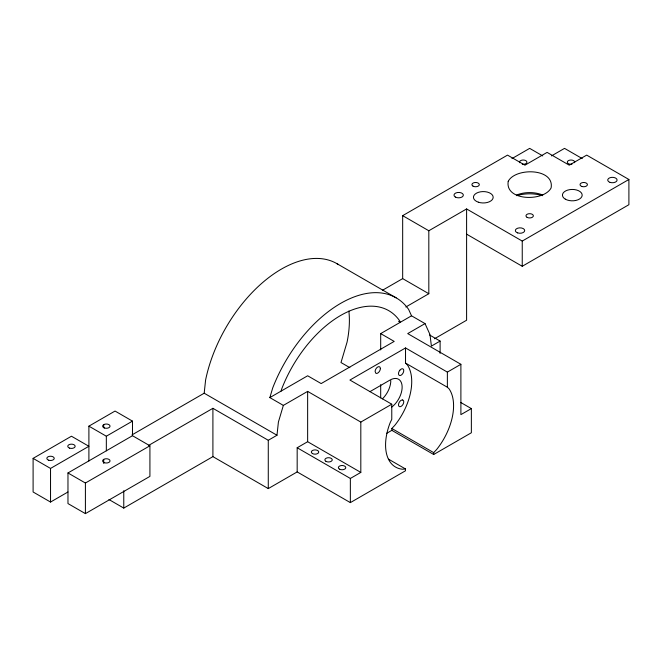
<?xml version="1.0" encoding="UTF-8"?>
<svg xmlns="http://www.w3.org/2000/svg" width="662" height="662" viewBox="0 0 662 662"><rect width="100%" height="100%" fill="white"/><g stroke="black" fill="none" stroke-linecap="round" stroke-linejoin="round"><path stroke-width="0.99" d="M67.971 491.99L67.971 472.958L132.483 435.712L149.918 445.783L149.918 476.383L85.406 513.629L67.971 503.567L67.971 491.99L50.535 502.053L33.1 491.99L33.1 458.369L71.455 436.217L88.898 446.287L50.535 468.431L33.1 458.369M85.406 513.629L85.406 483.028L67.971 472.958M103.711 427.718L103.711 424.64M108.949 499.537L123.769 508.093L123.769 490.707M132.483 435.712L132.483 421.123L115.047 411.052L88.898 426.154L88.898 461M212.907 456.631L212.907 408.313L268.276 440.28L276.989 435.248L278.404 422.058L283.353 405.401L307.64 391.383L360.815 422.083L391.772 404.209L391.772 419.352L390.117 422.803A48.086 27.763 -60 0 0 402.595 469.226L405.458 468.936L405.458 470.798L350.355 502.615L297.172 471.915L268.276 488.597L212.907 456.631L123.769 508.093M268.276 488.597L268.276 440.28M297.172 471.915L297.172 447.752L307.64 441.711L360.815 472.411L360.815 422.083M307.64 441.711L307.64 391.383M350.355 502.615L350.355 478.452L360.815 472.411M391.838 430.341L391.838 428.479L394.751 425.401A48.086 27.763 -60 0 0 407.163 364.597L405.525 363.09L405.533 347.947L447.371 372.11L460.893 364.299L460.893 414.635L471.361 408.595L471.361 432.758L433.684 454.504L391.838 430.341L386.55 433.403M433.684 454.504L433.684 452.634L436.597 449.564A48.086 27.763 -60 0 0 449.01 388.76L447.371 387.245L405.525 363.09M440.106 353.409L440.106 341.071L429.547 334.972M447.371 387.245L447.371 372.11M131.986 434.901L204.186 393.211L205.601 380.021A110.959 64.065 -60 0 1 262.235 282.906A110.959 64.065 -60 0 1 338.53 264.643M283.353 405.401L269.848 397.605L272.736 387.882A110.959 64.065 -60 0 1 408.636 309.419L411.524 315.807L425.029 323.602L429.977 334.542L431.392 346.102L440.106 341.071M281.077 391.126L281.797 388.693A96.164 55.525 -60 0 1 399.575 320.689L400.295 322.286L398.557 321.285M382.388 290.328L402.67 278.619L402.67 215.655L507.522 155.115L524.958 165.177L547.102 152.392L569.246 165.177L586.681 155.115L628.9 179.485L628.9 204.707L522.244 266.281L466.602 234.158M511.958 158.599L529.666 148.371L542.749 155.918M551.463 155.918L564.537 148.371L582.254 158.599M402.67 215.655L428.819 230.757L466.602 208.944L522.244 241.067L628.9 179.485M88.898 426.154L106.334 436.217L132.483 421.123M148.569 445.452L212.907 408.313M85.406 483.028L149.918 445.783M405.831 306.994L428.819 293.721L428.819 230.757M269.848 397.605L307.656 375.776L321.161 383.571L394.196 341.402L380.691 333.607L411.524 315.807M425.029 323.602L407.718 333.598L460.893 364.299M405.533 347.947L349.925 380.046L391.772 404.209M434.487 338.77L466.602 320.226L466.602 208.944M369.884 391.681L389.935 380.104A17.262 9.963 -60 0 1 402.115 386.244A17.262 9.963 -60 0 1 391.523 407.254M402.67 278.619L428.819 293.721M336.867 263.617L396.166 297.859M460.719 402.455L471.361 408.595M349.85 367.658L340.996 362.544L347.07 342.113A96.164 55.525 -60 0 0 348.866 311.049M391.838 428.479L433.684 452.634M388.544 459.171L405.458 468.936M204.186 393.211L276.989 435.248M297.172 447.752L350.355 478.452M522.244 241.067L522.244 266.281M380.691 333.607L380.691 349.933M380.691 384.63L380.691 397.895M106.334 436.217L106.334 450.814M103.711 459.37L103.711 463.45M50.535 468.431L50.535 502.053M390.803 380.609A17.262 9.963 -60 0 1 382.371 398.888M571.951 164.226A3.699 2.135 0 0 1 567.309 162.347A3.699 2.135 0 0 1 571.314 160.03A3.699 2.135 0 0 1 574.566 162.711M519.645 162.711A3.699 2.135 0 0 1 522.897 160.03A3.699 2.135 0 0 1 526.902 162.347A3.699 2.135 0 0 1 522.26 164.226M516.699 195.671A27.738 16.012 0 0 1 542.641 195.671M516.625 195.033A22.194 12.81 0 0 1 542.708 195.033M380.344 368.651L380.228 369.495A3.699 2.135 -60 0 1 378.308 372.648L377.63 373.111A3.699 2.135 -60 0 1 375.809 373.202L375.114 371.432A3.699 2.135 -60 0 1 377.15 367.427L377.828 366.963A3.699 2.135 -60 0 1 380.344 368.651M508.234 181.289C504.684 201.215 543.907 201.778 551.107 187.925C554.648 168.007 515.425 167.436 508.234 181.289M399.823 370.273L399.285 371.059A3.699 2.135 -60 0 0 398.872 374.949A3.699 2.135 -60 0 0 401.809 374.659L402.438 373.989A3.699 2.135 -60 0 0 403.398 369.313A3.699 2.135 -60 0 0 399.823 370.273M402.438 399.964L401.809 400.03A3.699 2.135 -60 0 0 398.872 403.133A3.699 2.135 -60 0 0 399.285 406.542L399.823 406.708A3.699 2.135 -60 0 0 403.398 403.539A3.699 2.135 -60 0 0 402.438 399.964M312.431 453.544A3.699 2.135 0 0 0 318.621 452.585A3.699 2.135 0 0 0 314.086 449.97A3.699 2.135 0 0 0 312.431 453.544M339.457 469.143A3.699 2.135 0 0 0 345.647 468.183A3.699 2.135 0 0 0 341.112 465.568A3.699 2.135 0 0 0 339.457 469.143M325.944 461.34A3.699 2.135 0 0 0 332.134 460.388A3.699 2.135 0 0 0 327.599 457.773A3.699 2.135 0 0 0 325.944 461.34M455.357 197.044A4.684 2.706 0 0 0 463.193 195.828A4.684 2.706 0 0 0 457.459 192.518A4.684 2.706 0 0 0 455.357 197.044M517.667 232.892A4.684 2.706 0 0 0 524.701 230.55A4.684 2.706 0 0 0 517.667 228.208A4.684 2.706 0 0 0 517.667 232.892M610.066 182.381A4.684 2.706 0 0 0 617.1 180.031A4.684 2.706 0 0 0 610.066 177.689A4.684 2.706 0 0 0 610.066 182.381M478.386 202.208A9.864 5.693 0 0 0 493.173 197.276A9.864 5.693 0 0 0 478.386 192.344A9.864 5.693 0 0 0 478.386 202.208M472.999 186.121A3.699 2.135 0 0 0 479.189 185.161A3.699 2.135 0 0 0 474.662 182.547A3.699 2.135 0 0 0 472.999 186.121M581.873 186.461A3.699 2.135 0 0 0 587.417 184.607A3.699 2.135 0 0 0 581.873 182.762A3.699 2.135 0 0 0 581.873 186.461M527.051 217.326A3.699 2.135 0 0 0 533.241 216.366A3.699 2.135 0 0 0 528.715 213.752A3.699 2.135 0 0 0 527.051 217.326M565.34 199.163A9.864 5.693 0 0 0 581.84 196.606A9.864 5.693 0 0 0 569.759 189.63A9.864 5.693 0 0 0 565.34 199.163M104.48 462.73A3.699 2.135 0 0 0 110.033 460.884A3.699 2.135 0 0 0 104.48 459.031A3.699 2.135 0 0 0 104.48 462.73M69.609 448.133A3.699 2.135 0 0 0 75.154 446.287A3.699 2.135 0 0 0 69.609 444.434A3.699 2.135 0 0 0 69.609 448.133M104.48 428A3.699 2.135 0 0 0 110.033 426.154A3.699 2.135 0 0 0 104.48 424.301A3.699 2.135 0 0 0 104.48 428M48.69 460.214A3.699 2.135 0 0 0 54.234 458.369A3.699 2.135 0 0 0 48.69 456.515A3.699 2.135 0 0 0 48.69 460.214"/></g></svg>
